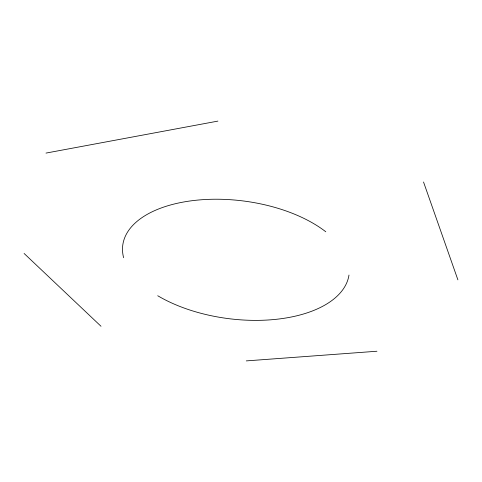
<?xml version="1.0" encoding="UTF-8"?>
<svg xmlns="http://www.w3.org/2000/svg" width="482" height="482" viewBox="0 0 482 482"><rect width="100%" height="100%" fill="white"/><g stroke="black" fill="none" stroke-linecap="round" stroke-linejoin="round"><path stroke-width="0.72" d="M45.995 153.089L217.9 121.103M246.278 360.898L376.954 351.239M24.1 253.466L101.015 326.272M423.533 181.997L457.9 279.849M348.98 275.053A114.095 59.298 7.3 0 1 276.451 319.283A114.095 59.298 7.3 0 1 157.728 295.737M123.621 257.725A114.095 59.298 7.3 0 1 191.902 200.729A114.095 59.298 7.3 0 1 325.79 231.776"/></g></svg>
